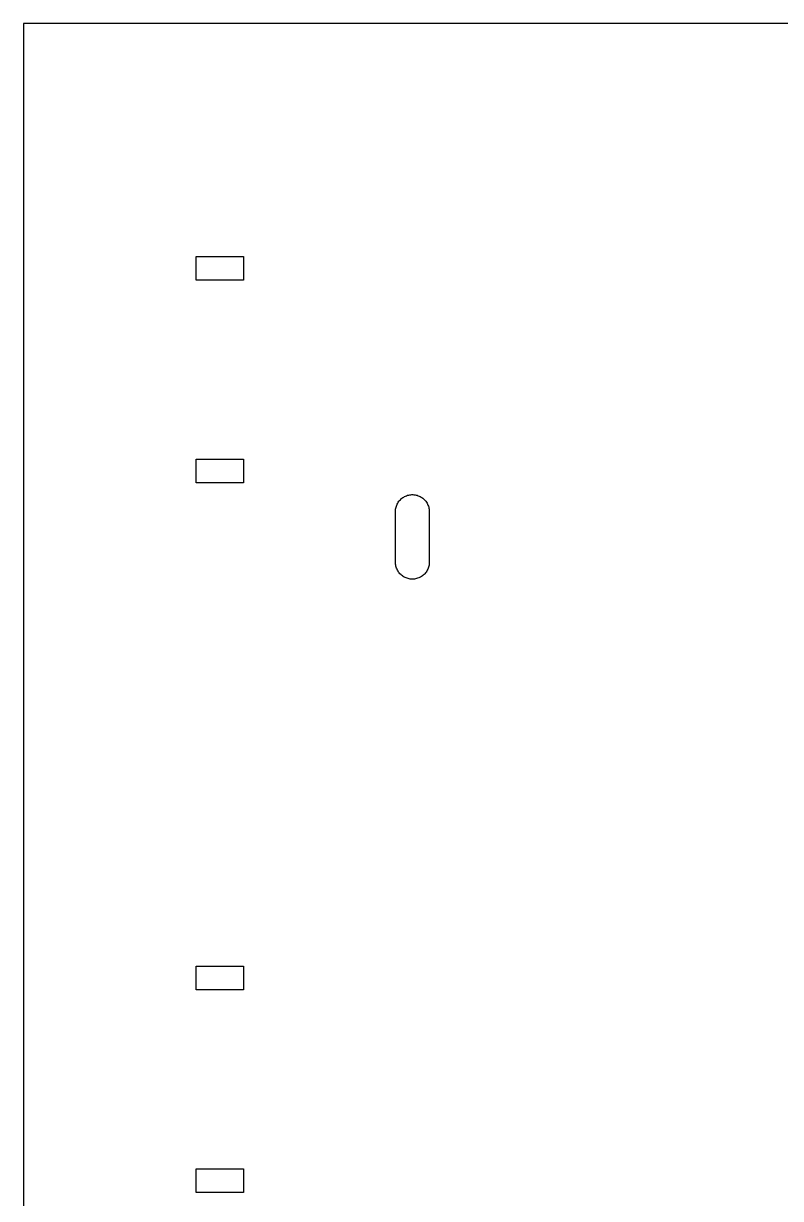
# Model space of a CAD drawing. Header units: metres. Extents: x 0 to 448, y 0 to 625.
# Drawn here: x 0 to 224, y 277.1 to 624.8 of the extents above; entities that cross this region are included whole.
import ezdxf

# ---------------------------------------------------------------- set-up
doc = ezdxf.new("R2010")
doc.units = ezdxf.units.M

msp = doc.modelspace()

# ---------------------------------------------------------------- linework, layer by layer
for p, q in [((448, 624.8), (0, 624.8)), ((0, 624.8), (0, 0)), ((51.0741, 548.9), (51.0741, 555.9)), ((51.0741, 555.9), (65.0741, 555.9)), ((65.0741, 555.9), (65.0741, 548.9)), ((65.0741, 548.9), (51.0741, 548.9)), ((51.0741, 488.9), (51.0741, 495.9)), ((51.0741, 495.9), (65.0741, 495.9)), ((65.0741, 495.9), (65.0741, 488.9)), ((65.0741, 488.9), (51.0741, 488.9)), ((110.911, 483.17), (111.095, 483.428)), ((111.095, 483.428), (111.295, 483.674)), ((111.295, 483.674), (111.511, 483.907)), ((111.511, 483.907), (111.74, 484.126)), ((111.74, 484.126), (111.983, 484.33)), ((111.983, 484.33), (112.239, 484.518)), ((112.239, 484.518), (112.506, 484.69)), ((112.506, 484.69), (112.783, 484.844)), ((112.783, 484.844), (113.069, 484.981)), ((113.069, 484.981), (113.364, 485.098)), ((113.364, 485.098), (113.665, 485.197)), ((113.665, 485.197), (113.973, 485.277)), ((113.973, 485.277), (114.284, 485.337)), ((114.284, 485.337), (114.599, 485.377)), ((114.599, 485.377), (114.915, 485.397)), ((114.915, 485.397), (115.233, 485.397)), ((115.233, 485.397), (115.549, 485.377)), ((115.549, 485.377), (115.864, 485.337)), ((115.864, 485.337), (116.176, 485.277)), ((116.176, 485.277), (116.483, 485.197)), ((116.483, 485.197), (116.784, 485.098)), ((116.784, 485.098), (117.079, 484.981)), ((117.079, 484.981), (117.365, 484.844)), ((117.365, 484.844), (117.642, 484.69)), ((117.642, 484.69), (117.909, 484.518)), ((117.909, 484.518), (118.165, 484.33)), ((118.165, 484.33), (118.408, 484.126)), ((118.408, 484.126), (118.638, 483.907)), ((118.638, 483.907), (118.853, 483.674)), ((118.853, 483.674), (119.053, 483.428)), ((119.053, 483.428), (119.237, 483.17)), ((110.075, 480.479), (110.09, 480.796)), ((110.075, 465.479), (110.075, 480.479)), ((110.09, 480.796), (110.125, 481.112)), ((110.125, 481.112), (110.18, 481.424)), ((110.18, 481.424), (110.255, 481.732)), ((110.255, 481.732), (110.349, 482.035)), ((110.349, 482.035), (110.462, 482.332)), ((110.462, 482.332), (110.594, 482.62)), ((110.594, 482.62), (110.744, 482.9)), ((110.744, 482.9), (110.911, 483.17)), ((119.237, 483.17), (119.404, 482.9)), ((119.404, 482.9), (119.554, 482.62)), ((119.554, 482.62), (119.686, 482.332)), ((119.686, 482.332), (119.799, 482.035)), ((119.799, 482.035), (119.893, 481.732)), ((119.893, 481.732), (119.968, 481.424)), ((119.968, 481.424), (120.023, 481.112)), ((120.023, 481.112), (120.058, 480.796)), ((120.058, 480.796), (120.073, 480.479)), ((120.073, 480.479), (120.073, 465.479)), ((110.08, 465.162), (110.075, 465.479)), ((110.105, 464.846), (110.08, 465.162)), ((110.15, 464.532), (110.105, 464.846)), ((110.215, 464.221), (110.15, 464.532)), ((110.3, 463.915), (110.215, 464.221)), ((110.403, 463.616), (110.3, 463.915)), ((110.526, 463.323), (110.403, 463.616)), ((110.667, 463.039), (110.526, 463.323)), ((110.825, 462.764), (110.667, 463.039)), ((111.001, 462.5), (110.825, 462.764)), ((111.193, 462.247), (111.001, 462.5)), ((119.147, 462.5), (118.955, 462.247)), ((119.323, 462.764), (119.147, 462.5)), ((119.481, 463.039), (119.323, 462.764)), ((119.622, 463.323), (119.481, 463.039)), ((119.745, 463.616), (119.622, 463.323)), ((119.849, 463.915), (119.745, 463.616)), ((119.933, 464.221), (119.849, 463.915)), ((119.998, 464.532), (119.933, 464.221)), ((120.043, 464.846), (119.998, 464.532)), ((120.068, 465.162), (120.043, 464.846)), ((120.073, 465.479), (120.068, 465.162)), ((111.401, 462.007), (111.193, 462.247)), ((111.624, 461.781), (111.401, 462.007)), ((111.86, 461.57), (111.624, 461.781)), ((112.11, 461.374), (111.86, 461.57)), ((112.371, 461.194), (112.11, 461.374)), ((112.643, 461.031), (112.371, 461.194)), ((112.925, 460.885), (112.643, 461.031)), ((113.216, 460.758), (112.925, 460.885)), ((113.514, 460.65), (113.216, 460.758)), ((113.818, 460.56), (113.514, 460.65)), ((114.128, 460.49), (113.818, 460.56)), ((114.441, 460.44), (114.128, 460.49)), ((114.757, 460.41), (114.441, 460.44)), ((115.074, 460.4), (114.757, 460.41)), ((115.391, 460.41), (115.074, 460.4)), ((115.707, 460.44), (115.391, 460.41)), ((116.02, 460.49), (115.707, 460.44)), ((116.33, 460.56), (116.02, 460.49)), ((116.634, 460.65), (116.33, 460.56)), ((116.932, 460.758), (116.634, 460.65)), ((117.223, 460.885), (116.932, 460.758)), ((117.505, 461.031), (117.223, 460.885)), ((117.777, 461.194), (117.505, 461.031)), ((118.039, 461.374), (117.777, 461.194)), ((118.288, 461.57), (118.039, 461.374)), ((118.524, 461.781), (118.288, 461.57)), ((118.747, 462.007), (118.524, 461.781)), ((118.955, 462.247), (118.747, 462.007)), ((51.0741, 338.9), (51.0741, 345.9)), ((51.0741, 345.9), (65.0741, 345.9)), ((65.0741, 345.9), (65.0741, 338.9)), ((65.0741, 338.9), (51.0741, 338.9)), ((51.0741, 278.9), (51.0741, 285.9)), ((51.0741, 285.9), (65.0741, 285.9)), ((65.0741, 285.9), (65.0741, 278.9)), ((65.0741, 278.9), (51.0741, 278.9))]:
    msp.add_line(p, q)

doc.saveas('drawing.dxf')
